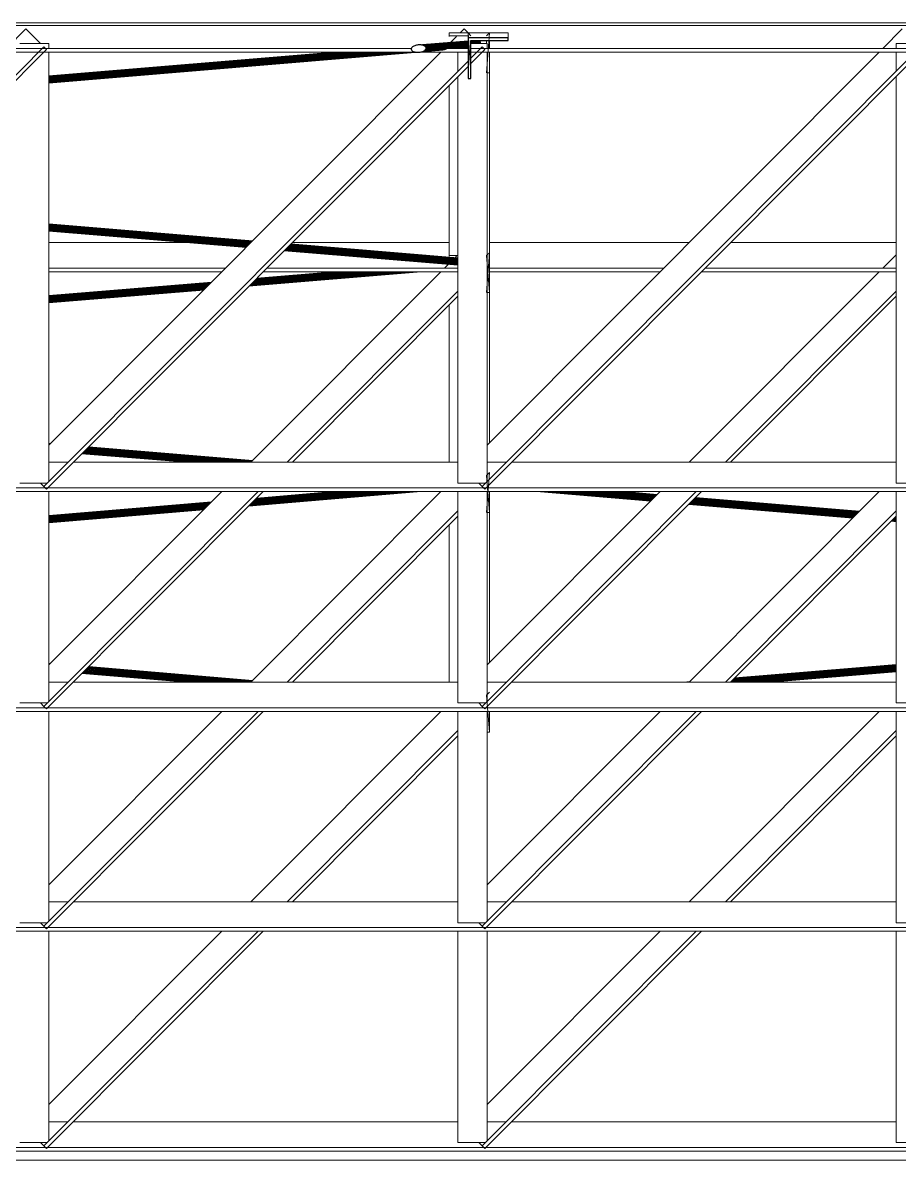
# Model space of a CAD drawing. Header units: inches. Extents: x -37 to 842, y -205 to 94.
# Drawn here: x 79.222 to 80.419, y -143.461 to -141.909 of the extents above; entities that cross this region are included whole.
import ezdxf

# ---------------------------------------------------------------- set-up
doc = ezdxf.new("R2010")
doc.units = ezdxf.units.IN
doc.header["$MEASUREMENT"] = 0
doc.linetypes.add('CYPE_RAYAPUNTOPUNTO', pattern=[0.45, 0.225, -0.075, 0, -0.075, 0, -0.075])
doc.linetypes.add('DASHED', pattern=[0.75, 0.5, -0.25])
doc.layers.add('COTA_FORMAS', color=11, linetype='CYPE_RAYAPUNTOPUNTO', lineweight=0)
doc.layers.add('VISTAS DE CORTES', color=7, linetype='Continuous', lineweight=0)
pattern_1 = [(50, (4.03322, 0), (0.35863, -0.031376), [0.0375, -0.4125]), (355, (4.0332, 0), (-0.069376, 0.376096), [0.03, -0.33]), (100.4514, (4.0631, -0.0026), (0.289254, 0.34472), [0.03187, -0.350571]), (46.184, (4.0332, 0.1), (0.53362, -0.08276), [0.05625, -0.61875]), (96.6356, (4.0777, 0.0931), (0.46733, 0.48706), [0.047805, -0.525857]), (351.184, (4.0332, 0.1), (0.46733, 0.48706), [0.045, -0.495]), (21, (4.08322, 0.075), (0.2984535, -0.2013094), [0.0375, -0.4125]), (326, (4.0832, 0.075), (0.121658, 0.362575), [0.03, -0.33]), (71.4514, (4.1081, 0.05822), (0.420111, 0.161266), [0.03187, -0.350571]), (37.5, (4.03322, 0), (0.00608, 0.166447), [0, -0.326, 0, -0.335, 0, -0.33125]), (7.5, (4.03322, 0), (0.1315348, 0.197206), [0, -0.191, 0, -0.3185, 0, -0.12625]), (327.5, (3.92172, 0), (0.2669112, -0.0112774), [0, -0.125, 0, -0.39, 0, -0.5175]), (317.5, (3.87172, 0), (0.291593, 0.0500525), [0, -0.1625, 0, -0.259, 0, -0.3675])]

# ---------------------------------------------------------------- blocks, each defined once
blk = doc.blocks.new('A$Ce7fd5475')
at = {"linetype": 'Continuous', "extrusion": (0, 0, -1)}
h = blk.add_hatch(dxfattribs=at)
h.set_pattern_fill('AR-CONC', color=8, scale=0.05, style=0)
h.set_pattern_definition(pattern_1)
h.paths.add_polyline_path([(-6.0484, 3.9373), (-6.0444, 3.9373), (-6.0444, 3.9929), (-6.0994, 3.9929), (-6.0994, 3.9889), (-6.0484, 3.9889)])
h = blk.add_hatch(dxfattribs=at)
h.set_pattern_fill('AR-CONC', color=8, scale=0.05, style=0)
h.set_pattern_definition(pattern_1)
h.paths.add_polyline_path([(-5.9669, 3.9768), (-5.9668, 3.9774), (-5.9669, 3.978), (-5.9671, 3.9786), (-5.9675, 3.9793), (-5.9681, 3.9799), (-5.9687, 3.9804), (-5.9696, 3.981), (-5.9705, 3.9815), (-5.9716, 3.9819), (-5.9727, 3.9823), (-5.9739, 3.9826), (-5.9751, 3.9828), (-5.9764, 3.983), (-5.9777, 3.9831), (-5.979, 3.9831), (-5.9802, 3.983), (-5.9814, 3.9828), (-5.9826, 3.9826), (-5.9836, 3.9823), (-5.9845, 3.9819), (-5.9854, 3.9815), (-5.9861, 3.981), (-5.9866, 3.9805), (-5.987, 3.9799), (-5.9872, 3.9793), (-5.9873, 3.9787), (-5.9872, 3.9781), (-5.987, 3.9774), (-5.9866, 3.9768), (-5.9861, 3.9762), (-5.9854, 3.9756), (-5.9845, 3.9751), (-5.9836, 3.9746), (-5.9826, 3.9741), (-5.9814, 3.9738), (-5.9802, 3.9735), (-5.979, 3.9732), (-5.9777, 3.9731), (-5.9764, 3.973), (-5.9751, 3.973), (-5.9739, 3.9731), (-5.9727, 3.9732), (-5.9716, 3.9734), (-5.9705, 3.9738), (-5.9696, 3.9741), (-5.9687, 3.9746), (-5.9681, 3.975), (-5.9675, 3.9756), (-5.9671, 3.9762)])
at = {"linetype": 'Continuous', "extrusion": (0, 1, 0)}
for p, q in [((2.4691, 4.0133), (13.2186, 4.0133)), ((5.4141, 3.9783), (5.4406, 4.0049)), ((5.4406, 4.0049), (5.4607, 3.9849)), ((6.0188, 3.9955), (6.0188, 3.9994)), ((6.0188, 3.9994), (6.0444, 3.9994)), ((6.0188, 3.9955), (6.0444, 3.9955)), ((6.0188, 3.9955), (6.0188, 3.9947)), ((6.0208, 3.9867), (6.0288, 3.9947)), ((6.0335, 3.9994), (6.039, 4.0049)), ((6.039, 4.0049), (6.0445, 3.9994)), ((6.0444, 3.9994), (6.0994, 3.9994)), ((6.0444, 3.9929), (6.0444, 3.9994)), ((6.0994, 3.9929), (6.0444, 3.9929)), ((6.0444, 3.9929), (6.0444, 3.9373)), ((6.0994, 3.9929), (6.0994, 3.9994)), ((6.0994, 3.9889), (6.0994, 3.9929)), ((6.6107, 3.9783), (6.6373, 4.0049)), ((2.5612, 3.9783), (5.967, 3.9783)), ((4.8671, 3.3802), (5.4654, 3.9802)), ((4.8706, 3.3767), (5.469, 3.9767)), ((5.4323, 3.9849), (5.4723, 3.9849)), ((5.4654, 3.9802), (5.469, 3.9767)), ((5.4723, 3.9783), (5.4723, 3.9849)), ((5.9669, 3.978), (5.9668, 3.9774)), ((5.9668, 3.9774), (5.9669, 3.9768)), ((5.9671, 3.9786), (5.9669, 3.978)), ((5.9669, 3.9768), (5.9671, 3.9762)), ((5.9675, 3.9793), (5.9671, 3.9786)), ((5.9671, 3.9762), (5.9675, 3.9756)), ((5.9681, 3.9799), (5.9675, 3.9793)), ((5.9675, 3.9756), (5.9681, 3.975)), ((5.9687, 3.9804), (5.9681, 3.9799)), ((5.9681, 3.975), (5.9687, 3.9746)), ((5.9696, 3.981), (5.9687, 3.9804)), ((5.9705, 3.9815), (5.9696, 3.981)), ((5.9716, 3.9819), (5.9705, 3.9815)), ((5.9727, 3.9823), (5.9716, 3.9819)), ((5.9739, 3.9826), (5.9727, 3.9823)), ((5.9751, 3.9828), (5.9739, 3.9826)), ((5.9764, 3.983), (5.9751, 3.9828)), ((5.9764, 3.983), (6.0444, 3.9887)), ((5.9777, 3.9831), (5.9764, 3.983)), ((5.9777, 3.9831), (6.0444, 3.9886)), ((5.979, 3.9831), (5.9777, 3.9831)), ((5.9777, 3.9731), (6.0087, 3.9757)), ((5.979, 3.9831), (6.0444, 3.9885)), ((5.9802, 3.983), (5.979, 3.9831)), ((5.979, 3.9732), (6.01, 3.9758)), ((5.9802, 3.983), (6.0444, 3.9884)), ((5.9814, 3.9828), (5.9802, 3.983)), ((5.9802, 3.9735), (6.0113, 3.9761)), ((5.9814, 3.9828), (6.0444, 3.9881)), ((5.9826, 3.9826), (5.9814, 3.9828)), ((5.9814, 3.9738), (6.0125, 3.9764)), ((5.9826, 3.9826), (6.0444, 3.9878)), ((5.9836, 3.9823), (5.9826, 3.9826)), ((5.9826, 3.9741), (6.0136, 3.9767)), ((5.9836, 3.9823), (6.0444, 3.9874)), ((5.9845, 3.9819), (5.9836, 3.9823)), ((5.9836, 3.9746), (6.0146, 3.9772)), ((5.9836, 3.9746), (5.9845, 3.9751)), ((5.9845, 3.9819), (6.0444, 3.9869)), ((5.9854, 3.9815), (5.9845, 3.9819)), ((5.9845, 3.9751), (6.0156, 3.9777)), ((5.9845, 3.9751), (5.9854, 3.9756)), ((5.9854, 3.9815), (6.0444, 3.9864)), ((5.9861, 3.981), (5.9854, 3.9815)), ((5.9854, 3.9756), (6.0164, 3.9782)), ((5.9854, 3.9756), (5.9861, 3.9762)), ((5.9861, 3.981), (6.0444, 3.9859)), ((5.9861, 3.9762), (6.0444, 3.9811)), ((5.9866, 3.9805), (5.9861, 3.981)), ((5.9861, 3.9762), (5.9866, 3.9768)), ((5.9866, 3.9805), (6.0444, 3.9853)), ((5.9866, 3.9768), (6.0444, 3.9816)), ((5.987, 3.9799), (5.9866, 3.9805)), ((5.9866, 3.9768), (5.987, 3.9774)), ((5.987, 3.9799), (6.0444, 3.9847)), ((5.987, 3.9774), (6.0444, 3.9822)), ((5.9872, 3.9793), (5.987, 3.9799)), ((5.987, 3.9774), (5.9872, 3.9781)), ((5.9872, 3.9793), (6.0444, 3.9841)), ((5.9872, 3.9781), (6.0444, 3.9828)), ((5.9873, 3.9787), (5.9872, 3.9793)), ((5.9872, 3.9781), (5.9873, 3.9787)), ((5.9873, 3.9787), (6.0444, 3.9835)), ((6.0165, 3.9783), (6.0444, 3.9783)), ((6.0174, 3.9783), (6.0444, 3.9805)), ((6.023, 3.9783), (6.0444, 3.9801)), ((6.0279, 3.9783), (6.0444, 3.9797)), ((6.0321, 3.9783), (6.0438, 3.9793)), ((6.0355, 3.9783), (6.0426, 3.9789)), ((6.038, 3.9783), (6.0414, 3.9786)), ((6.0395, 3.9783), (6.0402, 3.9783)), ((6.0484, 3.9881), (6.0572, 3.9889)), ((6.0484, 3.9884), (6.0533, 3.9889)), ((6.0484, 3.9887), (6.0503, 3.9889)), ((6.0484, 3.9373), (6.0484, 3.9889)), ((6.0484, 3.9889), (6.0994, 3.9889)), ((6.0484, 3.9877), (6.0604, 3.9887)), ((6.0484, 3.9873), (6.0606, 3.9883)), ((6.0484, 3.9868), (6.0609, 3.9878)), ((6.0484, 3.9862), (6.061, 3.9873)), ((6.0484, 3.9856), (6.0612, 3.9867)), ((6.0484, 3.985), (6.0613, 3.9861)), ((6.0484, 3.9849), (6.0707, 3.9849)), ((6.0484, 3.9844), (6.0484, 3.9844)), ((6.0484, 3.9838), (6.0485, 3.9838)), ((6.0484, 3.9832), (6.0484, 3.9832)), ((6.0484, 3.9648), (6.0637, 3.9802)), ((6.0484, 3.9783), (9.6344, 3.9783)), ((6.0484, 3.9577), (6.0673, 3.9767)), ((6.054, 3.9849), (6.0614, 3.9855)), ((6.0603, 3.9889), (6.0604, 3.9887)), ((6.0604, 3.9887), (6.0606, 3.9883)), ((6.0606, 3.9883), (6.0609, 3.9878)), ((6.0609, 3.9878), (6.061, 3.9873)), ((6.061, 3.9873), (6.0612, 3.9867)), ((6.0612, 3.9867), (6.0613, 3.9861)), ((6.0613, 3.9861), (6.0614, 3.9855)), ((6.0614, 3.9855), (6.0615, 3.9849)), ((6.0637, 3.9802), (6.0673, 3.9767)), ((6.0637, 3.3802), (6.6621, 3.9802)), ((6.0673, 3.3767), (6.6656, 3.9767)), ((6.0698, 3.9849), (6.0698, 3.9889)), ((6.0707, 3.9783), (6.0707, 3.9849)), ((6.0738, 3.9783), (6.0738, 3.9889)), ((6.629, 3.9783), (6.629, 3.9849)), ((6.629, 3.9849), (6.669, 3.9849)), ((2.5558, 3.9733), (5.9723, 3.9733)), ((5.4654, 3.3802), (6.0444, 3.9608)), ((5.4723, 3.9317), (5.9697, 3.9733)), ((5.4723, 3.9321), (5.965, 3.9733)), ((5.4723, 3.9326), (5.9596, 3.9733)), ((5.4723, 3.9331), (5.9536, 3.9733)), ((5.4723, 3.9336), (5.9471, 3.9733)), ((5.4723, 3.9342), (5.9401, 3.9733)), ((5.4723, 3.9348), (5.9329, 3.9733)), ((5.4723, 3.9354), (5.9254, 3.9733)), ((5.4723, 3.9361), (5.9179, 3.9733)), ((5.4723, 3.9367), (5.9104, 3.9733)), ((5.4723, 3.9373), (5.903, 3.9733)), ((5.4723, 3.9379), (5.896, 3.9733)), ((5.4723, 3.9384), (5.8893, 3.9733)), ((5.4723, 3.939), (5.8831, 3.9733)), ((5.4723, 3.9394), (5.8775, 3.9733)), ((5.4723, 3.9398), (5.8725, 3.9733)), ((5.4723, 3.9402), (5.8684, 3.9733)), ((5.4723, 3.9405), (5.865, 3.9733)), ((5.4723, 3.9407), (5.8625, 3.9733)), ((5.4723, 3.9408), (5.8609, 3.9733)), ((5.4723, 3.9409), (5.8603, 3.9733)), ((5.4723, 3.3872), (5.4723, 3.9733)), ((5.4723, 3.4367), (6.0074, 3.9733)), ((5.4723, 3.9314), (5.9727, 3.9732)), ((5.4723, 3.9308), (5.9777, 3.9731)), ((5.4723, 3.9311), (5.9739, 3.9731)), ((5.4723, 3.9309), (5.9764, 3.973)), ((5.4723, 3.931), (5.9751, 3.973)), ((5.9687, 3.9746), (5.9696, 3.9741)), ((5.9696, 3.9741), (5.9705, 3.9738)), ((5.9705, 3.9738), (5.9716, 3.9734)), ((5.9716, 3.9734), (5.9727, 3.9732)), ((5.9727, 3.9732), (5.9739, 3.9731)), ((5.9739, 3.9731), (5.9751, 3.973)), ((5.9751, 3.973), (5.9764, 3.973)), ((5.9764, 3.973), (5.9777, 3.9731)), ((5.9777, 3.9731), (5.979, 3.9732)), ((5.979, 3.9732), (5.9802, 3.9735)), ((5.9802, 3.9735), (5.9814, 3.9738)), ((5.9803, 3.9733), (6.0444, 3.9733)), ((5.9814, 3.9738), (5.9826, 3.9741)), ((5.9826, 3.9741), (5.9836, 3.9746)), ((6.0307, 3.9471), (6.0307, 3.9733)), ((6.0484, 3.9733), (9.6344, 3.9733)), ((6.0707, 3.3872), (6.0707, 3.9733)), ((6.0707, 3.4367), (6.6057, 3.9733)), ((6.0738, 3.945), (6.0738, 3.9733)), ((6.629, 3.9471), (6.629, 3.9733)), ((5.469, 3.3767), (6.0444, 3.9537)), ((6.0707, 3.945), (6.0738, 3.945)), ((6.0738, 3.945), (6.0738, 3.645)), ((6.0307, 3.3849), (6.0307, 3.94)), ((6.0444, 3.9373), (6.0484, 3.9373)), ((6.629, 3.3849), (6.629, 3.94)), ((6.0188, 3.9281), (6.0188, 3.6955)), ((5.7505, 3.7157), (5.4723, 3.7389)), ((5.7505, 3.7156), (5.4723, 3.7389)), ((5.7503, 3.7155), (5.4723, 3.7387)), ((5.7501, 3.7153), (5.4723, 3.7385)), ((5.7499, 3.7151), (5.4723, 3.7383)), ((5.7496, 3.7147), (5.4723, 3.7379)), ((5.7492, 3.7144), (5.4723, 3.7375)), ((5.7488, 3.7139), (5.4723, 3.737)), ((5.7483, 3.7134), (5.4723, 3.7365)), ((5.7478, 3.7129), (5.4723, 3.7359)), ((5.7472, 3.7124), (5.4723, 3.7354)), ((5.7467, 3.7118), (5.4723, 3.7347)), ((5.7461, 3.7112), (5.4723, 3.7341)), ((5.7455, 3.7107), (5.4723, 3.7335)), ((5.7449, 3.7101), (5.4723, 3.7329)), ((5.7444, 3.7095), (5.4723, 3.7323)), ((5.7438, 3.709), (5.4723, 3.7317)), ((5.7433, 3.7085), (5.4723, 3.7311)), ((5.7429, 3.708), (5.4723, 3.7306)), ((5.7425, 3.7076), (5.4723, 3.7302)), ((5.7421, 3.7072), (5.4723, 3.7298)), ((5.7418, 3.7069), (5.4723, 3.7295)), ((5.7416, 3.7067), (5.4723, 3.7292)), ((5.7414, 3.7065), (5.4723, 3.729)), ((5.7413, 3.7064), (5.4723, 3.7289)), ((5.7413, 3.7064), (5.4723, 3.7289)), ((5.4723, 3.7133), (5.6591, 3.7133)), ((6.0307, 3.6919), (5.8023, 3.711)), ((6.0307, 3.6921), (5.8025, 3.7112)), ((6.0307, 3.6923), (5.8026, 3.7113)), ((6.0307, 3.6922), (5.8026, 3.7113)), ((5.8046, 3.7133), (6.0188, 3.7133)), ((6.0738, 3.7133), (6.3465, 3.7133)), ((6.4029, 3.7133), (6.629, 3.7133)), ((6.0307, 3.6823), (5.7934, 3.7021)), ((6.0307, 3.6822), (5.7934, 3.7021)), ((6.0307, 3.6824), (5.7935, 3.7022)), ((6.0307, 3.6826), (5.7937, 3.7024)), ((6.0307, 3.6828), (5.7939, 3.7026)), ((6.0307, 3.6831), (5.7942, 3.7029)), ((6.0307, 3.6835), (5.7946, 3.7033)), ((6.0307, 3.684), (5.795, 3.7037)), ((6.0307, 3.6845), (5.7955, 3.7041)), ((6.0307, 3.685), (5.796, 3.7046)), ((6.0307, 3.6856), (5.7965, 3.7052)), ((6.0307, 3.6862), (5.7971, 3.7057)), ((6.0307, 3.6868), (5.7976, 3.7063)), ((6.0307, 3.6875), (5.7982, 3.7069)), ((6.0307, 3.6881), (5.7988, 3.7075)), ((6.0307, 3.6887), (5.7994, 3.708)), ((6.0307, 3.6893), (5.7999, 3.7086)), ((6.0307, 3.6899), (5.8004, 3.7091)), ((6.0307, 3.6904), (5.8009, 3.7096)), ((6.0307, 3.6908), (5.8013, 3.71)), ((6.0307, 3.6913), (5.8017, 3.7104)), ((6.0307, 3.6916), (5.802, 3.7107)), ((6.0188, 3.6955), (6.0307, 3.6955)), ((6.0188, 3.6955), (6.0188, 3.6947)), ((6.6107, 3.6783), (6.629, 3.6966)), ((6.0124, 3.6783), (6.0174, 3.6833)), ((6.0267, 3.6926), (6.0288, 3.6947)), ((5.4723, 3.6783), (5.7132, 3.6783)), ((5.4723, 3.6733), (5.7082, 3.6733)), ((5.7451, 3.6536), (5.9803, 3.6733)), ((5.7451, 3.6537), (5.98, 3.6733)), ((5.7453, 3.6538), (5.9788, 3.6733)), ((5.7455, 3.654), (5.9766, 3.6733)), ((5.7457, 3.6543), (5.9736, 3.6733)), ((5.7461, 3.6546), (5.9697, 3.6733)), ((5.7465, 3.655), (5.965, 3.6733)), ((5.747, 3.6555), (5.9596, 3.6733)), ((5.7475, 3.6561), (5.9536, 3.6733)), ((5.7481, 3.6567), (5.9471, 3.6733)), ((5.7481, 3.4133), (6.0074, 3.6733)), ((5.7488, 3.6573), (5.9401, 3.6733)), ((5.7494, 3.658), (5.9329, 3.6733)), ((5.7501, 3.6586), (5.9254, 3.6733)), ((5.7508, 3.6593), (5.9179, 3.6733)), ((5.7515, 3.66), (5.9104, 3.6733)), ((5.7521, 3.6607), (5.903, 3.6733)), ((5.7528, 3.6613), (5.896, 3.6733)), ((5.7534, 3.6619), (5.8893, 3.6733)), ((5.754, 3.6625), (5.8831, 3.6733)), ((5.7545, 3.663), (5.8775, 3.6733)), ((5.7549, 3.6635), (5.8725, 3.6733)), ((5.7553, 3.6638), (5.8684, 3.6733)), ((5.7556, 3.6641), (5.865, 3.6733)), ((5.7558, 3.6644), (5.8625, 3.6733)), ((5.756, 3.6645), (5.8609, 3.6733)), ((5.756, 3.6646), (5.8603, 3.6733)), ((5.7647, 3.6733), (6.0307, 3.6733)), ((5.7697, 3.6783), (6.0307, 3.6783)), ((6.0738, 3.6783), (6.3115, 3.6783)), ((6.0738, 3.6733), (6.3066, 3.6733)), ((6.3465, 3.4133), (6.6057, 3.6733)), ((6.363, 3.6733), (6.629, 3.6733)), ((6.368, 3.6783), (6.629, 3.6783)), ((5.4723, 3.6408), (5.6944, 3.6594)), ((5.4723, 3.6409), (5.6944, 3.6594)), ((5.4723, 3.6407), (5.6942, 3.6592)), ((5.4723, 3.6405), (5.694, 3.659)), ((5.4723, 3.6402), (5.6937, 3.6587)), ((5.4723, 3.6398), (5.6933, 3.6583)), ((5.4723, 3.6394), (5.6928, 3.6579)), ((5.4723, 3.639), (5.6923, 3.6574)), ((5.4723, 3.6384), (5.6918, 3.6568)), ((5.4723, 3.6379), (5.6912, 3.6562)), ((5.4723, 3.6373), (5.6905, 3.6555)), ((5.4723, 3.6367), (5.6899, 3.6549)), ((5.4723, 3.6361), (5.6892, 3.6542)), ((5.4723, 3.6354), (5.6885, 3.6535)), ((5.4723, 3.6348), (5.6878, 3.6528)), ((5.4723, 3.6342), (5.6872, 3.6521)), ((5.4723, 3.6336), (5.6865, 3.6515)), ((5.4723, 3.6331), (5.6859, 3.6509)), ((5.4723, 3.6326), (5.6854, 3.6504)), ((5.4723, 3.6321), (5.6849, 3.6499)), ((5.4723, 3.6317), (5.6845, 3.6495)), ((5.4723, 3.6314), (5.6841, 3.6491)), ((5.4723, 3.6311), (5.6838, 3.6488)), ((5.4723, 3.631), (5.6836, 3.6486)), ((5.4723, 3.6308), (5.6835, 3.6485)), ((5.4723, 3.6309), (5.6835, 3.6485)), ((5.7975, 3.4133), (6.0307, 3.6471)), ((5.8046, 3.4133), (6.0307, 3.64)), ((6.0707, 3.645), (6.0738, 3.645)), ((6.0738, 3.645), (6.0738, 3.4398)), ((6.3959, 3.4133), (6.629, 3.6471)), ((6.4029, 3.4133), (6.629, 3.64)), ((6.0188, 3.6281), (6.0188, 3.4133)), ((5.4744, 3.4388), (5.4723, 3.4389)), ((5.4743, 3.4387), (5.4723, 3.4389)), ((5.4742, 3.4386), (5.4723, 3.4387)), ((5.474, 3.4384), (5.4723, 3.4385)), ((5.4737, 3.4381), (5.4723, 3.4383)), ((5.4734, 3.4378), (5.4723, 3.4379)), ((5.473, 3.4374), (5.4723, 3.4375)), ((5.4726, 3.437), (5.4723, 3.437)), ((5.7435, 3.4133), (5.5238, 3.4317)), ((5.7483, 3.4134), (5.5243, 3.4322)), ((5.7488, 3.4139), (5.5247, 3.4326)), ((5.7492, 3.4144), (5.5252, 3.4331)), ((5.7496, 3.4147), (5.5256, 3.4335)), ((5.7499, 3.4151), (5.5259, 3.4338)), ((5.7501, 3.4153), (5.5261, 3.434)), ((5.7503, 3.4155), (5.5263, 3.4342)), ((5.7505, 3.4156), (5.5264, 3.4344)), ((5.7505, 3.4157), (5.5265, 3.4344)), ((5.6594, 3.4133), (5.5173, 3.4252)), ((5.6591, 3.4133), (5.5173, 3.4251)), ((5.6607, 3.4133), (5.5174, 3.4253)), ((5.6629, 3.4133), (5.5175, 3.4254)), ((5.6659, 3.4133), (5.5178, 3.4257)), ((5.6698, 3.4133), (5.5181, 3.426)), ((5.6745, 3.4133), (5.5184, 3.4263)), ((5.6799, 3.4133), (5.5189, 3.4267)), ((5.6859, 3.4133), (5.5193, 3.4272)), ((5.6924, 3.4133), (5.5198, 3.4277)), ((5.6993, 3.4133), (5.5204, 3.4282)), ((5.7066, 3.4133), (5.5209, 3.4288)), ((5.7141, 3.4133), (5.5215, 3.4294)), ((5.7216, 3.4133), (5.5221, 3.43)), ((5.7291, 3.4133), (5.5226, 3.4305)), ((5.7364, 3.4133), (5.5232, 3.4311)), ((5.4723, 3.4133), (5.4984, 3.4133)), ((5.5054, 3.4133), (6.0307, 3.4133)), ((6.0707, 3.4133), (6.0967, 3.4133)), ((6.1038, 3.4133), (6.629, 3.4133)), ((5.4323, 3.3849), (5.4701, 3.3849)), ((5.4607, 3.3849), (5.4654, 3.3802)), ((6.0307, 3.3849), (6.0684, 3.3849)), ((6.0591, 3.3849), (6.0637, 3.3802)), ((6.629, 3.3849), (6.6667, 3.3849)), ((2.4691, 3.3783), (13.2391, 3.3783)), ((2.4691, 3.3733), (13.2391, 3.3733)), ((5.4654, 3.3802), (5.469, 3.3767)), ((5.4654, 3.0802), (5.7577, 3.3733)), ((5.469, 3.0767), (5.7647, 3.3733)), ((5.4723, 3.0872), (5.4723, 3.3733)), ((5.4723, 3.1367), (5.7082, 3.3733)), ((5.7451, 3.3536), (5.9803, 3.3733)), ((5.7451, 3.3537), (5.98, 3.3733)), ((5.7453, 3.3538), (5.9788, 3.3733)), ((5.7455, 3.354), (5.9766, 3.3733)), ((5.7457, 3.3543), (5.9736, 3.3733)), ((5.7461, 3.3546), (5.9697, 3.3733)), ((5.7465, 3.355), (5.965, 3.3733)), ((5.747, 3.3555), (5.9596, 3.3733)), ((5.7475, 3.3561), (5.9536, 3.3733)), ((5.7481, 3.3567), (5.9471, 3.3733)), ((5.7481, 3.1133), (6.0074, 3.3733)), ((5.7488, 3.3573), (5.9401, 3.3733)), ((5.7494, 3.358), (5.9329, 3.3733)), ((5.7501, 3.3586), (5.9254, 3.3733)), ((5.7508, 3.3593), (5.9179, 3.3733)), ((5.7515, 3.36), (5.9104, 3.3733)), ((5.7521, 3.3607), (5.903, 3.3733)), ((5.7528, 3.3613), (5.896, 3.3733)), ((5.7534, 3.3619), (5.8893, 3.3733)), ((5.754, 3.3625), (5.8831, 3.3733)), ((5.7545, 3.363), (5.8775, 3.3733)), ((5.7549, 3.3635), (5.8725, 3.3733)), ((5.7553, 3.3638), (5.8684, 3.3733)), ((5.7556, 3.3641), (5.865, 3.3733)), ((5.7558, 3.3644), (5.8625, 3.3733)), ((5.756, 3.3645), (5.8609, 3.3733)), ((5.756, 3.3646), (5.8603, 3.3733)), ((6.0307, 3.0849), (6.0307, 3.3733)), ((6.0637, 3.3802), (6.0673, 3.3767)), ((6.0637, 3.0802), (6.356, 3.3733)), ((6.0673, 3.0767), (6.363, 3.3733)), ((6.0707, 3.0872), (6.0707, 3.3733)), ((6.0707, 3.1367), (6.3066, 3.3733)), ((6.0738, 3.3733), (6.0738, 3.345)), ((6.2936, 3.3603), (6.1378, 3.3733)), ((6.2936, 3.3603), (6.1381, 3.3733)), ((6.2937, 3.3604), (6.1393, 3.3733)), ((6.2939, 3.3606), (6.1415, 3.3733)), ((6.2941, 3.3608), (6.1446, 3.3733)), ((6.2944, 3.3611), (6.1485, 3.3733)), ((6.2948, 3.3615), (6.1531, 3.3733)), ((6.2952, 3.3619), (6.1585, 3.3733)), ((6.2956, 3.3623), (6.1645, 3.3733)), ((6.2961, 3.3628), (6.1711, 3.3733)), ((6.2967, 3.3634), (6.178, 3.3733)), ((6.2972, 3.3639), (6.1853, 3.3733)), ((6.2978, 3.3645), (6.1927, 3.3733)), ((6.2984, 3.3651), (6.2003, 3.3733)), ((6.299, 3.3657), (6.2078, 3.3733)), ((6.2995, 3.3662), (6.2151, 3.3733)), ((6.3001, 3.3668), (6.2222, 3.3733)), ((6.3006, 3.3673), (6.2289, 3.3733)), ((6.3011, 3.3678), (6.2351, 3.3733)), ((6.3015, 3.3682), (6.2407, 3.3733)), ((6.3019, 3.3686), (6.2456, 3.3733)), ((6.3022, 3.3689), (6.2498, 3.3733)), ((6.3025, 3.3692), (6.2531, 3.3733)), ((6.3026, 3.3694), (6.2556, 3.3733)), ((6.3028, 3.3695), (6.2572, 3.3733)), ((6.3028, 3.3695), (6.2579, 3.3733)), ((6.3465, 3.1133), (6.6057, 3.3733)), ((6.629, 3.0849), (6.629, 3.3733)), ((5.4723, 3.3408), (5.6944, 3.3594)), ((5.4723, 3.3409), (5.6944, 3.3594)), ((5.4723, 3.3407), (5.6942, 3.3592)), ((5.4723, 3.3405), (5.694, 3.359)), ((5.4723, 3.3402), (5.6937, 3.3587)), ((5.4723, 3.3398), (5.6933, 3.3583)), ((5.4723, 3.3394), (5.6928, 3.3579)), ((5.4723, 3.339), (5.6923, 3.3574)), ((5.4723, 3.3384), (5.6918, 3.3568)), ((5.4723, 3.3379), (5.6912, 3.3562)), ((5.4723, 3.3373), (5.6905, 3.3555)), ((5.4723, 3.3367), (5.6899, 3.3549)), ((5.4723, 3.3361), (5.6892, 3.3542)), ((6.5698, 3.3372), (6.3457, 3.3559)), ((6.5697, 3.3372), (6.3457, 3.3559)), ((6.5699, 3.3373), (6.3458, 3.356)), ((6.57, 3.3375), (6.346, 3.3562)), ((6.5703, 3.3377), (6.3462, 3.3564)), ((6.5706, 3.338), (6.3465, 3.3567)), ((6.5709, 3.3384), (6.3469, 3.3571)), ((6.5713, 3.3388), (6.3473, 3.3575)), ((6.5718, 3.3393), (6.3478, 3.358)), ((6.5723, 3.3398), (6.3483, 3.3585)), ((6.5728, 3.3403), (6.3488, 3.359)), ((6.5734, 3.3409), (6.3494, 3.3596)), ((6.574, 3.3414), (6.3499, 3.3602)), ((6.5745, 3.342), (6.3505, 3.3607)), ((6.5751, 3.3426), (6.3511, 3.3613)), ((6.5757, 3.3432), (6.3517, 3.3619)), ((6.5762, 3.3437), (6.3522, 3.3624)), ((6.5767, 3.3442), (6.3527, 3.3629)), ((6.5772, 3.3447), (6.3532, 3.3634)), ((6.5776, 3.3451), (6.3536, 3.3638)), ((6.578, 3.3455), (6.354, 3.3642)), ((6.5783, 3.3458), (6.3543, 3.3646)), ((6.5786, 3.3461), (6.3546, 3.3648)), ((6.5788, 3.3463), (6.3548, 3.365)), ((6.5789, 3.3464), (6.3549, 3.3651)), ((6.579, 3.3465), (6.355, 3.3652)), ((5.4723, 3.3354), (5.6885, 3.3535)), ((5.4723, 3.3348), (5.6878, 3.3528)), ((5.4723, 3.3342), (5.6872, 3.3521)), ((5.4723, 3.3336), (5.6865, 3.3515)), ((5.4723, 3.3331), (5.6859, 3.3509)), ((5.4723, 3.3326), (5.6854, 3.3504)), ((5.4723, 3.3321), (5.6849, 3.3499)), ((5.4723, 3.3317), (5.6845, 3.3495)), ((5.4723, 3.3314), (5.6841, 3.3491)), ((5.4723, 3.3311), (5.6838, 3.3488)), ((5.4723, 3.331), (5.6836, 3.3486)), ((5.4723, 3.3308), (5.6835, 3.3485)), ((5.4723, 3.3309), (5.6835, 3.3485)), ((5.7975, 3.1133), (6.0307, 3.3471)), ((5.8046, 3.1133), (6.0307, 3.34)), ((6.0707, 3.345), (6.0738, 3.345)), ((6.0738, 3.345), (6.0738, 3.1398)), ((6.3959, 3.1133), (6.629, 3.3471)), ((6.4029, 3.1133), (6.629, 3.34)), ((6.629, 3.3381), (6.6273, 3.3382)), ((6.629, 3.3387), (6.6278, 3.3388)), ((6.629, 3.3393), (6.6284, 3.3393)), ((6.629, 3.3399), (6.6289, 3.3399)), ((6.0188, 3.3281), (6.0188, 3.1133)), ((6.629, 3.3323), (6.6219, 3.3329)), ((6.629, 3.3322), (6.6219, 3.3328)), ((6.629, 3.3324), (6.622, 3.333)), ((6.629, 3.3326), (6.6222, 3.3331)), ((6.629, 3.3328), (6.6224, 3.3334)), ((6.629, 3.3331), (6.6227, 3.3337)), ((6.629, 3.3335), (6.6231, 3.334)), ((6.629, 3.334), (6.6235, 3.3344)), ((6.629, 3.3345), (6.6239, 3.3349)), ((6.629, 3.335), (6.6244, 3.3354)), ((6.629, 3.3356), (6.625, 3.3359)), ((6.629, 3.3362), (6.6255, 3.3365)), ((6.629, 3.3368), (6.6261, 3.3371)), ((6.629, 3.3375), (6.6267, 3.3377)), ((5.4744, 3.1388), (5.4723, 3.1389)), ((5.4743, 3.1387), (5.4723, 3.1389)), ((5.4742, 3.1386), (5.4723, 3.1387)), ((5.474, 3.1384), (5.4723, 3.1385)), ((5.4737, 3.1381), (5.4723, 3.1383)), ((5.4734, 3.1378), (5.4723, 3.1379)), ((5.473, 3.1374), (5.4723, 3.1375)), ((5.4726, 3.137), (5.4723, 3.137)), ((6.4076, 3.118), (6.629, 3.1365)), ((6.408, 3.1184), (6.629, 3.1369)), ((6.4083, 3.1187), (6.629, 3.1371)), ((6.4086, 3.1189), (6.629, 3.1373)), ((6.4087, 3.1191), (6.629, 3.1375)), ((6.4088, 3.1191), (6.629, 3.1375)), ((5.6594, 3.1133), (5.5173, 3.1252)), ((5.6591, 3.1133), (5.5173, 3.1251)), ((5.6607, 3.1133), (5.5174, 3.1253)), ((5.6629, 3.1133), (5.5175, 3.1254)), ((5.6659, 3.1133), (5.5178, 3.1257)), ((5.6698, 3.1133), (5.5181, 3.126)), ((5.6745, 3.1133), (5.5184, 3.1263)), ((5.6799, 3.1133), (5.5189, 3.1267)), ((5.6859, 3.1133), (5.5193, 3.1272)), ((5.6924, 3.1133), (5.5198, 3.1277)), ((5.6993, 3.1133), (5.5204, 3.1282)), ((5.7066, 3.1133), (5.5209, 3.1288)), ((5.7141, 3.1133), (5.5215, 3.1294)), ((5.7216, 3.1133), (5.5221, 3.13)), ((5.7291, 3.1133), (5.5226, 3.1305)), ((5.7364, 3.1133), (5.5232, 3.1311)), ((5.7435, 3.1133), (5.5238, 3.1317)), ((5.7483, 3.1134), (5.5243, 3.1322)), ((5.7488, 3.1139), (5.5247, 3.1326)), ((5.7492, 3.1144), (5.5252, 3.1331)), ((5.7496, 3.1147), (5.5256, 3.1335)), ((5.7499, 3.1151), (5.5259, 3.1338)), ((5.7501, 3.1153), (5.5261, 3.134)), ((5.7503, 3.1155), (5.5263, 3.1342)), ((5.7505, 3.1156), (5.5264, 3.1344)), ((5.7505, 3.1157), (5.5265, 3.1344)), ((6.4035, 3.1139), (6.629, 3.1327)), ((6.4041, 3.1133), (6.629, 3.1321)), ((6.4042, 3.1146), (6.629, 3.1333)), ((6.4049, 3.1152), (6.629, 3.134)), ((6.4055, 3.1159), (6.629, 3.1345)), ((6.4061, 3.1165), (6.629, 3.1351)), ((6.4067, 3.117), (6.629, 3.1356)), ((6.4072, 3.1176), (6.629, 3.1361)), ((6.4115, 3.1133), (6.629, 3.1315)), ((6.4188, 3.1133), (6.629, 3.1309)), ((6.4258, 3.1133), (6.629, 3.1303)), ((6.4323, 3.1133), (6.629, 3.1297)), ((6.4383, 3.1133), (6.629, 3.1292)), ((6.4437, 3.1133), (6.629, 3.1288)), ((6.4483, 3.1133), (6.629, 3.1284)), ((6.4522, 3.1133), (6.629, 3.1281)), ((6.4553, 3.1133), (6.629, 3.1278)), ((6.4575, 3.1133), (6.629, 3.1276)), ((6.4587, 3.1133), (6.629, 3.1275)), ((6.459, 3.1133), (6.629, 3.1275)), ((5.4723, 3.1133), (5.4984, 3.1133)), ((5.5054, 3.1133), (6.0307, 3.1133)), ((6.0707, 3.1133), (6.0967, 3.1133)), ((6.1038, 3.1133), (6.629, 3.1133)), ((6.339, 3.1133), (6.3471, 3.114)), ((6.3396, 3.1133), (6.3471, 3.1139)), ((6.3412, 3.1133), (6.3469, 3.1138)), ((6.3437, 3.1133), (6.3467, 3.1135)), ((2.5236, 3.0783), (13.2186, 3.0783)), ((5.4323, 3.0849), (5.4701, 3.0849)), ((5.4607, 3.0849), (5.4654, 3.0802)), ((5.4654, 3.0802), (5.469, 3.0767)), ((6.0307, 3.0849), (6.0684, 3.0849)), ((6.0591, 3.0849), (6.0637, 3.0802)), ((6.0637, 3.0802), (6.0673, 3.0767)), ((6.629, 3.0849), (6.6667, 3.0849)), ((2.5236, 3.0733), (13.2186, 3.0733)), ((5.4654, 2.7802), (5.7577, 3.0733)), ((5.469, 2.7767), (5.7647, 3.0733)), ((5.4723, 2.7872), (5.4723, 3.0733)), ((5.4723, 2.8367), (5.7082, 3.0733)), ((5.7481, 2.8133), (6.0074, 3.0733)), ((6.0307, 2.7849), (6.0307, 3.0733)), ((6.0637, 2.7802), (6.356, 3.0733)), ((6.0673, 2.7767), (6.363, 3.0733)), ((6.0707, 2.7872), (6.0707, 3.0733)), ((6.0707, 2.8367), (6.3066, 3.0733)), ((6.0738, 3.0733), (6.0738, 3.045)), ((6.3465, 2.8133), (6.6057, 3.0733)), ((6.629, 2.7849), (6.629, 3.0733)), ((5.7975, 2.8133), (6.0307, 3.0471)), ((6.0707, 3.045), (6.0738, 3.045)), ((6.3959, 2.8133), (6.629, 3.0471)), ((5.8046, 2.8133), (6.0307, 3.04)), ((6.4029, 2.8133), (6.629, 3.04)), ((5.4723, 2.8133), (5.4984, 2.8133)), ((5.5054, 2.8133), (6.0307, 2.8133)), ((6.0707, 2.8133), (6.0967, 2.8133)), ((6.1038, 2.8133), (6.629, 2.8133)), ((5.4323, 2.7849), (5.4701, 2.7849)), ((5.4607, 2.7849), (5.4654, 2.7802)), ((5.4654, 2.7802), (5.469, 2.7767)), ((6.0307, 2.7849), (6.0684, 2.7849)), ((6.0591, 2.7849), (6.0637, 2.7802)), ((6.0637, 2.7802), (6.0673, 2.7767)), ((6.629, 2.7849), (6.6667, 2.7849)), ((2.5236, 2.7783), (13.2186, 2.7783)), ((2.5236, 2.7733), (13.2186, 2.7733)), ((5.4654, 2.4802), (5.7577, 2.7733)), ((5.469, 2.4767), (5.7647, 2.7733)), ((5.4723, 2.5367), (5.7082, 2.7733)), ((5.4723, 2.4872), (5.4723, 2.7733)), ((6.0307, 2.4849), (6.0307, 2.7733)), ((6.0637, 2.4802), (6.356, 2.7733)), ((6.0673, 2.4767), (6.363, 2.7733)), ((6.0707, 2.5367), (6.3066, 2.7733)), ((6.0707, 2.4872), (6.0707, 2.7733)), ((6.629, 2.4849), (6.629, 2.7733)), ((5.4723, 2.5133), (5.4984, 2.5133)), ((5.5054, 2.5133), (6.0307, 2.5133)), ((6.0707, 2.5133), (6.0967, 2.5133)), ((6.1038, 2.5133), (6.629, 2.5133)), ((5.4323, 2.4849), (5.4701, 2.4849)), ((5.4607, 2.4849), (5.4654, 2.4802)), ((6.0307, 2.4849), (6.0684, 2.4849)), ((6.0591, 2.4849), (6.0637, 2.4802)), ((6.629, 2.4849), (6.6667, 2.4849)), ((2.5236, 2.4783), (13.1874, 2.4783)), ((2.5236, 2.4733), (13.1874, 2.4733)), ((5.4654, 2.4802), (5.469, 2.4767)), ((6.0637, 2.4802), (6.0673, 2.4767))]:
    blk.add_line(p, q, dxfattribs=at)
at = {"color": 1, "linetype": 'DASHED', "extrusion": (0, 1, 0)}
for p, q in [((6.0444, 3.9994), (6.0484, 3.9955)), ((6.0444, 3.9994), (6.0484, 3.945)), ((6.0698, 3.9955), (6.0738, 3.9994)), ((6.0698, 3.945), (6.0738, 3.9994)), ((6.0698, 3.6955), (6.0738, 3.6994)), ((6.0698, 3.645), (6.0738, 3.6994)), ((6.0698, 3.6955), (6.0738, 3.645)), ((6.0698, 3.3955), (6.0738, 3.3994)), ((6.0698, 3.345), (6.0738, 3.3994)), ((6.0698, 3.3955), (6.0738, 3.345)), ((6.0698, 3.0955), (6.0738, 3.0994)), ((6.0698, 3.0955), (6.0738, 3.045))]:
    blk.add_line(p, q, dxfattribs=at)
at = {"color": 5, "linetype": 'Continuous', "lineweight": 30, "extrusion": (-2.00532e-31, -6.67738e-30, -1)}
for p, q in [((6.0444, 3.9929), (6.0444, 3.9373)), ((6.0994, 3.9929), (6.0444, 3.9929)), ((6.0994, 3.9889), (6.0994, 3.9929)), ((6.0484, 3.9889), (6.0994, 3.9889)), ((6.0484, 3.9373), (6.0484, 3.9889)), ((6.0444, 3.9373), (6.0484, 3.9373))]:
    blk.add_line(p, q, dxfattribs=at)
at = {"color": 5, "linetype": 'Continuous', "lineweight": 30, "extrusion": (-2.36666e-32, -2.92721e-30, -1)}
for p, q in [((5.9669, 3.978), (5.9668, 3.9774)), ((5.9668, 3.9774), (5.9669, 3.9768)), ((5.9671, 3.9786), (5.9669, 3.978)), ((5.9669, 3.9768), (5.9671, 3.9762)), ((5.9675, 3.9793), (5.9671, 3.9786)), ((5.9671, 3.9762), (5.9675, 3.9756)), ((5.9681, 3.9799), (5.9675, 3.9793)), ((5.9675, 3.9756), (5.9681, 3.975)), ((5.9687, 3.9804), (5.9681, 3.9799)), ((5.9681, 3.975), (5.9687, 3.9746)), ((5.9696, 3.981), (5.9687, 3.9804)), ((5.9705, 3.9815), (5.9696, 3.981)), ((5.9716, 3.9819), (5.9705, 3.9815)), ((5.9727, 3.9823), (5.9716, 3.9819)), ((5.9739, 3.9826), (5.9727, 3.9823)), ((5.9751, 3.9828), (5.9739, 3.9826)), ((5.9764, 3.983), (5.9751, 3.9828)), ((5.9777, 3.9831), (5.9764, 3.983)), ((5.979, 3.9831), (5.9777, 3.9831)), ((5.9802, 3.983), (5.979, 3.9831)), ((5.9814, 3.9828), (5.9802, 3.983)), ((5.9826, 3.9826), (5.9814, 3.9828)), ((5.9836, 3.9823), (5.9826, 3.9826)), ((5.9845, 3.9819), (5.9836, 3.9823)), ((5.9836, 3.9746), (5.9845, 3.9751)), ((5.9854, 3.9815), (5.9845, 3.9819)), ((5.9845, 3.9751), (5.9854, 3.9756)), ((5.9861, 3.981), (5.9854, 3.9815)), ((5.9854, 3.9756), (5.9861, 3.9762)), ((5.9866, 3.9805), (5.9861, 3.981)), ((5.9861, 3.9762), (5.9866, 3.9768)), ((5.987, 3.9799), (5.9866, 3.9805)), ((5.9866, 3.9768), (5.987, 3.9774)), ((5.9872, 3.9793), (5.987, 3.9799)), ((5.987, 3.9774), (5.9872, 3.9781)), ((5.9873, 3.9787), (5.9872, 3.9793)), ((5.9872, 3.9781), (5.9873, 3.9787)), ((5.9687, 3.9746), (5.9696, 3.9741)), ((5.9696, 3.9741), (5.9705, 3.9738)), ((5.9705, 3.9738), (5.9716, 3.9734)), ((5.9716, 3.9734), (5.9727, 3.9732)), ((5.9727, 3.9732), (5.9739, 3.9731)), ((5.9739, 3.9731), (5.9751, 3.973)), ((5.9751, 3.973), (5.9764, 3.973)), ((5.9764, 3.973), (5.9777, 3.9731)), ((5.9777, 3.9731), (5.979, 3.9732)), ((5.979, 3.9732), (5.9802, 3.9735)), ((5.9802, 3.9735), (5.9814, 3.9738)), ((5.9814, 3.9738), (5.9826, 3.9741)), ((5.9826, 3.9741), (5.9836, 3.9746))]:
    blk.add_line(p, q, dxfattribs=at)

msp = doc.modelspace()

# ---------------------------------------------------------------- linework, layer by layer
at = {"layer": 'COTA_FORMAS', "ltscale": 10}
for p, q in [((74.255, -141.9124), (100.9093, -141.9124)), ((74.255, -143.4611), (100.9093, -143.4611))]:
    msp.add_line(p, q, dxfattribs=at)

# ---------------------------------------------------------------- block references
at = {"layer": 'VISTAS DE CORTES'}
msp.add_blockref('A$Ce7fd5475', (73.7858, -145.9218), dxfattribs=at)

doc.saveas('drawing.dxf')
